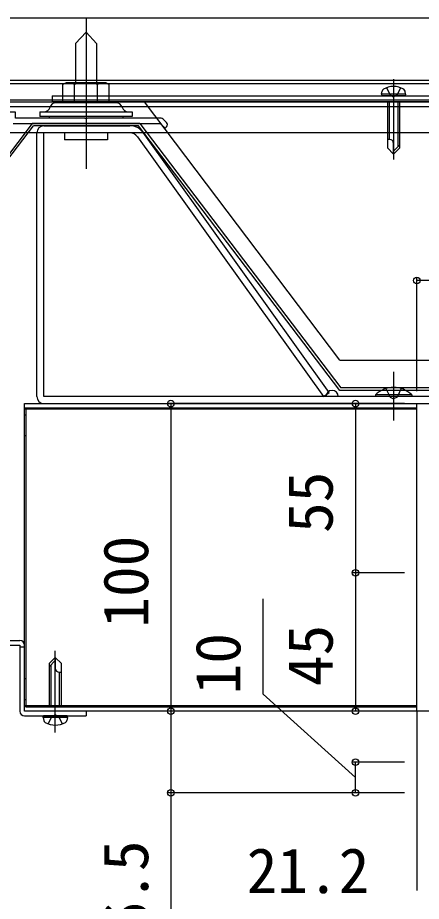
# Model space of a CAD drawing. Units: millimetres, scale not verified. Extents: x -875 to 875, y -1304 to 1298.
# Drawn here: x -667.4 to -536.1, y -595.5 to -308.3 of the extents above; entities that cross this region are included whole.
import ezdxf
from ezdxf.enums import TextEntityAlignment as Align

# ---------------------------------------------------------------- set-up
doc = ezdxf.new("R2010")
doc.units = ezdxf.units.MM
doc.header["$LTSCALE"] = 8
for name, color, linetype in [('0-3_YKK_11', 7, 'Continuous'), ('0-4_YKK_12', 2, 'Continuous'), ('0-5_YKK_13', 4, 'Continuous'), ('0-7_YKK_D', 6, 'Continuous')]:
    doc.layers.add(name, color=color, linetype=linetype)
doc.styles.add('ＭＳ ゴシック', font='')
doc.styles.get('ＭＳ ゴシック').set_extended_font_data('MS Gothic')

msp = doc.modelspace()

# ---------------------------------------------------------------- linework, layer by layer
at = {"layer": '0-3_YKK_11'}
msp.add_line((-618.893, -342.335), (-619.993, -341.235), dxfattribs=at)
for points in [[(-620.7, -340.942), (-644.642, -340.942), (-644.825, -341.062), (-645.375, -341.062), (-645.558, -340.942), (-668.1, -340.942), (-668.1, -339.042), (-676.642, -339.042), (-676.825, -339.162), (-677.375, -339.162), (-677.558, -339.042), (-689.44, -339.042)], [(-668.8, -342.642), (-620.99, -342.642), (-619.388, -344.244), (-618.893, -343.749)]]:
    msp.add_lwpolyline(points, dxfattribs=at)
msp.add_lwpolyline([(-487.5, -433.742), (-487.5, -533.742), (-537.5, -533.742), (-537.5, -433.742)], close=True, dxfattribs=at)
for centre, start, end in [((-620.7, -341.942), 45.00003, 90.00002), ((-619.6, -343.042), 315.00001, 44.99999)]:
    msp.add_arc(centre, 1, start, end, dxfattribs=at)
at = {"layer": '0-4_YKK_12'}
for p, q in [((-695.1, -308.292), (-325.55, -308.292)), ((-695.1, -328.652), (-325.55, -328.652)), ((-695.1, -329.652), (-325.55, -329.652)), ((-537.5, -435.242), (-665.1, -435.242)), ((-537.5, -435.542), (-665.1, -435.542)), ((-664.6, -532.242), (-664.6, -435.242)), ((-664.6, -435.242), (-537.5, -435.242)), ((-664.6, -437.442), (-665.1, -437.442)), ((-664.6, -444.242), (-665.1, -444.242)), ((-664.6, -523.242), (-665.1, -523.242)), ((-664.6, -530.042), (-665.1, -530.042)), ((-537.5, -531.942), (-665.1, -531.942)), ((-537.5, -532.242), (-665.1, -532.242)), ((-664.6, -532.242), (-537.5, -532.242))]:
    msp.add_line(p, q, dxfattribs=at)
for points in [[(-695.1, -335.652), (-656.1, -335.652), (-325.55, -335.652)], [(-695.1, -337.152), (-624.966, -337.152), (-325.55, -337.152)], [(-325.55, -533.742), (-665.1, -533.742), (-665.1, -433.742), (-325.55, -433.742)], [(-462.5, -591.942), (-462.5, -533.742), (-537.5, -533.742), (-537.5, -591.942)]]:
    msp.add_lwpolyline(points, dxfattribs=at)
at = {"layer": '0-5_YKK_13'}
for p, q in [((-645.1, -308.292), (-645.1, -357.376)), ((-645.1, -313.042), (-648.5, -316.688)), ((-645.1, -313.042), (-641.7, -316.688)), ((-648.5, -316.688), (-648.5, -329.442)), ((-641.7, -316.688), (-641.7, -329.442)), ((-651.6, -329.442), (-652.606, -330.022)), ((-652.606, -335.942), (-652.606, -330.022)), ((-638.6, -329.442), (-651.6, -329.442)), ((-648.853, -335.942), (-648.853, -330.022)), ((-641.347, -335.942), (-641.347, -330.022)), ((-638.6, -329.442), (-637.594, -330.022)), ((-637.594, -335.942), (-637.594, -330.022)), ((-545.1, -328.253), (-545.1, -354.363)), ((-549.012, -333.152), (-548.84, -332.177)), ((-541.188, -333.152), (-549.012, -333.152)), ((-549.012, -333.152), (-548.924, -333.652)), ((-547.4, -331.072), (-546.245, -333.389)), ((-542.8, -331.072), (-543.955, -333.389)), ((-541.188, -333.152), (-541.36, -332.177)), ((-541.188, -333.152), (-541.276, -333.652)), ((-695.1, -334.952), (-325.55, -334.952)), ((-656.1, -333.652), (-325.55, -333.652)), ((-656.1, -333.652), (-656.1, -335.652)), ((-325.55, -335.652), (-656.1, -335.652)), ((-635.3, -335.942), (-654.9, -335.942)), ((-637.594, -335.942), (-652.606, -335.942)), ((-562.6, -419.652), (-626.1, -335.652)), ((-541.276, -333.652), (-548.924, -333.652)), ((-547.1, -335.652), (-547.1, -350.652)), ((-546.5, -335.652), (-546.5, -347.852)), ((-546.245, -333.389), (-545.1, -333.998)), ((-543.955, -333.389), (-545.1, -333.998)), ((-543.7, -335.652), (-543.7, -350.252)), ((-543.1, -350.652), (-543.1, -335.652)), ((-660.1, -338.942), (-658.85, -338.942)), ((-660.1, -338.942), (-660.1, -340.442)), ((-630.1, -340.442), (-660.1, -340.442)), ((-658.85, -338.942), (-631.35, -338.942)), ((-657.1, -340.442), (-657.1, -340.942)), ((-633.1, -340.442), (-633.1, -340.942)), ((-631.35, -338.942), (-630.1, -338.942)), ((-630.1, -338.942), (-630.1, -340.442)), ((-662.6, -342.642), (-671.679, -354.582)), ((-670.879, -354.851), (-662.203, -343.442)), ((-627.997, -343.442), (-662.203, -343.442)), ((-658.8, -343.442), (-630.824, -343.442)), ((-562.6, -429.442), (-627.997, -343.442)), ((-627.6, -342.642), (-562.203, -428.642)), ((-661.1, -431.442), (-661.1, -345.742)), ((-630.824, -345.742), (-658.8, -345.742)), ((-658.8, -431.442), (-658.8, -345.742)), ((-652.1, -345.742), (-652.1, -348.042)), ((-566.059, -430.103), (-626.514, -345.657)), ((-546.433, -347.852), (-547.1, -347.852)), ((-545.1, -352.652), (-545.1, -349.185)), ((-543.1, -349.652), (-545.1, -351.652)), ((-547.1, -350.652), (-545.1, -352.652)), ((-543.1, -350.652), (-545.1, -352.652)), ((-545.1, -423.442), (-545.1, -439.242)), ((-527.6, -429.442), (-562.6, -429.442)), ((-527.997, -428.642), (-562.203, -428.642)), ((-526.642, -431.442), (-658.8, -431.442)), ((-539.2, -431.442), (-551, -431.442)), ((-539.2, -430.933), (-539.2, -431.442)), ((-658.8, -433.742), (-526.642, -433.742)), ((-685.1, -510.742), (-666.6, -510.742)), ((-685.1, -510.742), (-666.6, -510.742)), ((-685.1, -512.242), (-666.6, -512.242)), ((-685.1, -512.242), (-666.6, -512.242)), ((-666.6, -512.242), (-666.6, -533.742)), ((-666.6, -512.242), (-666.6, -533.742)), ((-666.6, -512.742), (-665.1, -512.742)), ((-666.6, -512.742), (-665.1, -512.742)), ((-665.1, -533.742), (-665.1, -512.242)), ((-665.1, -533.742), (-665.1, -512.242)), ((-655.1, -540.584), (-655.1, -514.107)), ((-655.1, -540.584), (-655.1, -514.107)), ((-657.1, -518.242), (-655.1, -516.242)), ((-657.1, -518.242), (-655.1, -516.242)), ((-653.1, -518.242), (-655.1, -516.242)), ((-655.1, -516.242), (-655.1, -519.709)), ((-653.1, -518.242), (-655.1, -516.242)), ((-655.1, -516.242), (-655.1, -519.709)), ((-657.1, -519.242), (-655.1, -517.242)), ((-657.1, -519.242), (-655.1, -517.242)), ((-657.1, -518.242), (-657.1, -531.942)), ((-657.1, -518.242), (-657.1, -531.942)), ((-656.5, -531.942), (-656.5, -518.642)), ((-656.5, -531.942), (-656.5, -518.642)), ((-653.1, -531.942), (-653.1, -518.242)), ((-653.1, -531.942), (-653.1, -518.242)), ((-653.767, -521.042), (-653.1, -521.042)), ((-653.767, -521.042), (-653.1, -521.042)), ((-653.7, -531.942), (-653.7, -521.042)), ((-653.7, -531.942), (-653.7, -521.042)), ((-655.1, -539.442), (-655.1, -530.03)), ((-645.1, -533.742), (-665.1, -533.742)), ((-645.1, -533.742), (-665.1, -533.742)), ((-645.1, -533.742), (-645.1, -535.242)), ((-645.1, -533.742), (-645.1, -535.242)), ((-665.1, -535.242), (-645.1, -535.242)), ((-665.1, -535.242), (-645.1, -535.242)), ((-659.012, -535.742), (-658.84, -536.717)), ((-659.012, -535.742), (-658.84, -536.717)), ((-651.276, -535.242), (-658.924, -535.242)), ((-651.276, -535.242), (-658.924, -535.242)), ((-657.4, -537.821), (-656.245, -535.505)), ((-657.4, -537.821), (-656.245, -535.505)), ((-656.245, -535.505), (-655.1, -534.896)), ((-656.245, -535.505), (-655.1, -534.896)), ((-653.955, -535.505), (-655.1, -534.896)), ((-653.955, -535.505), (-655.1, -534.896)), ((-652.8, -537.821), (-653.955, -535.505)), ((-652.8, -537.821), (-653.955, -535.505)), ((-651.188, -535.742), (-651.36, -536.717)), ((-651.188, -535.742), (-651.36, -536.717)), ((-651.188, -535.742), (-651.276, -535.242)), ((-651.188, -535.742), (-651.276, -535.242))]:
    msp.add_line(p, q, dxfattribs=at)
for points in [[(-325.55, -345.752), (-695.1, -345.752), (-695.1, -334.952)], [(-562.6, -419.652), (-527.6, -419.652), (-464.1, -335.652)], [(-662.6, -342.642), (-627.6, -342.642), (-662.6, -342.642)], [(-638.1, -345.742), (-638.1, -348.042), (-652.1, -348.042)], [(-628.385, -346.996), (-567.929, -431.442), (-566.059, -430.103)], [(-547.6, -428.831), (-546.245, -431.609), (-545.1, -432.218)], [(-542.6, -428.831), (-543.955, -431.609), (-545.1, -432.218)], [(-539.2, -430.933), (-551, -430.933), (-551, -431.442)], [(-651.188, -535.742), (-659.012, -535.742), (-658.924, -535.242)], [(-651.188, -535.742), (-659.012, -535.742), (-658.924, -535.242)]]:
    msp.add_lwpolyline(points, dxfattribs=at)
for centre, radius, start, end in [((-650.729, -332.764), 3.323, 55.61575, 124.38425), ((-645.1, -341.861), 12.419, 72.41205, 107.58795), ((-639.471, -332.764), 3.323, 55.61575, 124.38425), ((-547.954, -332.334), 0.9, 120.63591, 170), ((-545.1, -337.152), 6.5, 59.36409, 120.63591), ((-542.246, -332.334), 0.9, 10, 59.36409), ((-654.9, -337.942), 2, 90, 164.4373), ((-635.3, -337.942), 2, 15.5627, 90), ((-658.85, -336.842), 2.1, 270, 344.4373), ((-631.35, -336.842), 2.1, 195.5627, 270), ((-658.8, -345.742), 2.3, 90, 180), ((-630.824, -348.742), 5.3, 35.59922, 90), ((-630.824, -348.742), 3, 35.59922, 90), ((-546.433, -349.185), 1.333, 0, 90), ((-565.1, -431.442), 2, 0, 180), ((-545.1, -436.674), 8.232, 44.2189, 135.7811), ((-658.8, -431.442), 2.3, 180, 270), ((-666.6, -512.242), 1.5, 0, 90), ((-666.6, -512.242), 1.5, 0, 90), ((-653.767, -519.709), 1.333, 180, 270), ((-653.767, -519.709), 1.333, 180, 270), ((-665.1, -533.742), 1.5, 180, 270), ((-665.1, -533.742), 1.5, 180, 270), ((-657.954, -536.56), 0.9, 190, 239.36409), ((-657.954, -536.56), 0.9, 190, 239.36409), ((-652.246, -536.56), 0.9, 300.63591, 350), ((-652.246, -536.56), 0.9, 300.63591, 350), ((-655.1, -531.742), 6.5, 239.36409, 300.63591), ((-655.1, -531.742), 6.5, 239.36409, 300.63591)]:
    msp.add_arc(centre, radius, start, end, dxfattribs=at)
at = {"layer": '0-7_YKK_D'}
for p, q in [((-537.5, -429.742), (-537.5, -392.742)), ((-487.5, -393.742), (-537.5, -393.742)), ((-541.5, -433.742), (-618.5, -433.742)), ((-617.5, -433.742), (-617.5, -533.742)), ((-541.5, -433.742), (-558.5, -433.742)), ((-557.5, -433.742), (-557.5, -488.742)), ((-541.5, -488.742), (-558.5, -488.742)), ((-541.5, -488.742), (-558.5, -488.742)), ((-557.5, -488.742), (-557.5, -533.742)), ((-541.5, -533.742), (-618.5, -533.742)), ((-541.5, -533.742), (-618.5, -533.742)), ((-541.5, -533.742), (-558.5, -533.742)), ((-541.5, -550.242), (-558.5, -550.242)), ((-557.5, -560.242), (-557.5, -550.242)), ((-541.5, -560.242), (-618.5, -560.242)), ((-541.5, -560.242), (-558.5, -560.242))]:
    msp.add_line(p, q, dxfattribs=at)
for points in [[(-557.5, -555.242), (-587.5, -528.185), (-587.5, -497.185)], [(-617.5, -533.742), (-617.5, -560.242), (-617.5, -617.133)]]:
    msp.add_lwpolyline(points, dxfattribs=at)
for centre in [(-537.5, -393.742), (-617.5, -433.742), (-557.5, -433.742), (-557.5, -488.742), (-557.5, -488.742), (-617.5, -533.742), (-617.5, -533.742), (-557.5, -533.742), (-557.5, -550.242), (-617.5, -560.242), (-557.5, -560.242)]:
    msp.add_circle(centre, 1.075, dxfattribs=at)

# ---------------------------------------------------------------- texts
at = {"layer": '0-7_YKK_D', "style": 'ＭＳ ゴシック'}
for s, p in [('55', (-560.5, -475.787)), ('100', (-620.5, -506.583)), ('45', (-560.5, -525.56)), ('10', (-590.5, -528.253)), ('26.5', (-620.5, -615.61))]:
    msp.add_text(s, height=14.66, rotation=90, dxfattribs=at).set_placement(p, align=Align.BOTTOM_LEFT)
msp.add_text('21.2', height=14.66, dxfattribs=at).set_placement((-592.868, -597.242), align=Align.BOTTOM_LEFT)

doc.saveas('drawing.dxf')
